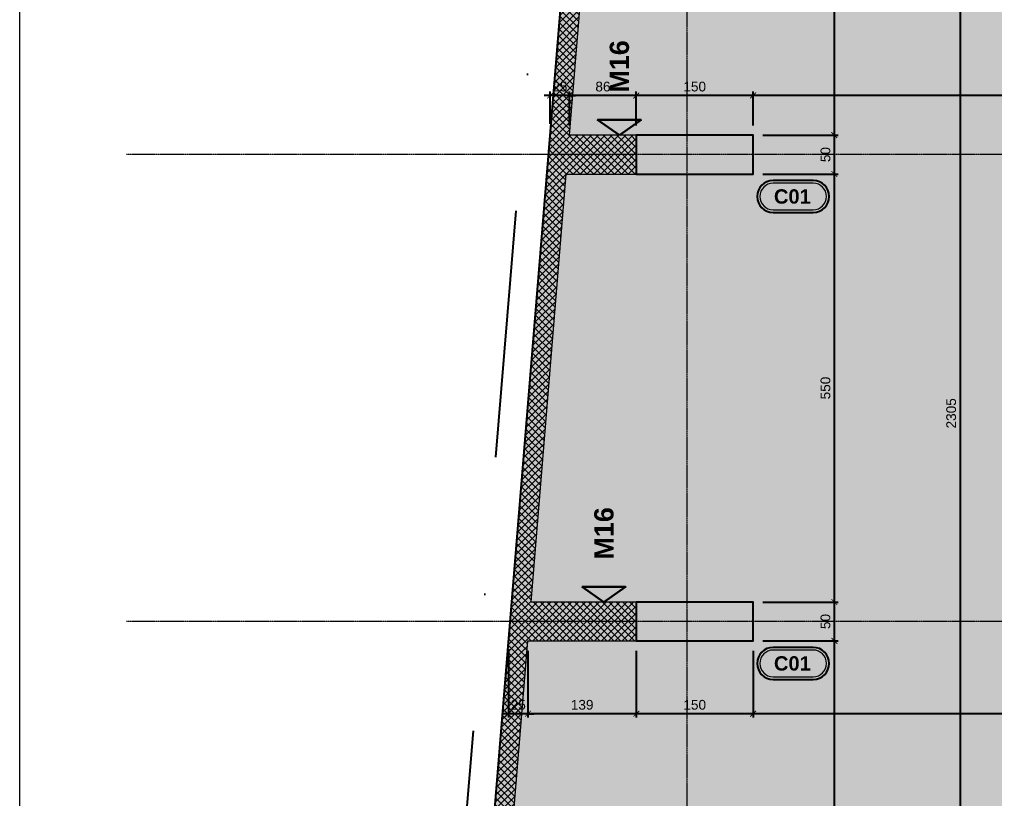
# Model space of a CAD drawing. Header units: inches. Extents: x 22 to 5410, y 6 to 6984.
# Drawn here: x 22 to 1274, y 3625 to 4626 of the extents above; entities that cross this region are included whole.
import ezdxf
from ezdxf.enums import TextEntityAlignment as Align

# ---------------------------------------------------------------- set-up
doc = ezdxf.new("R2010")
doc.units = ezdxf.units.IN
doc.header["$MEASUREMENT"] = 0
for name, pattern in [('AXES', [2, 1.25, -0.25, 0.25, -0.25]), ('CACHE', [0.375, 0.25, -0.125]), ('CONTINU', [0]), ('Dot & Dashed', [335.138881, 158.75, -88.194444, 0, -88.194437])]:
    doc.linetypes.add(name, pattern=pattern)
for name, color, linetype in [('AXES', 10, 'AXES'), ('BETON CACHE', 4, 'CACHE'), ('BETON COUPE', 3, 'CONTINU'), ('BETON TRAME', 254, 'Continuous'), ('BORD', 5, 'Continuous'), ('COTE 50ème', 1, 'Continuous'), ('ELEVATION', 150, 'Continuous'), ('PILIER', 7, 'Continuous')]:
    doc.layers.add(name, color=color, linetype=linetype)
doc.layers.add('BETON HACHURE', color=252, linetype='Continuous', lineweight=13)
doc.layers.add('FMULT', color=150, linetype='Continuous', plot=False)
doc.layers.add('FOND DE FOUILLE', color=7, linetype='Continuous', true_color=0xfff3e5)
doc.styles.add('BRMNAMES', font='swisseb.ttf', dxfattribs={"height": 20})
doc.styles.add('RS_TXT_50', font='arial.ttf', dxfattribs={"height": 12.5})
doc.dimstyles.new('RS_50CM_LINEAIRE', dxfattribs={"dimscale": 5, "dimtxt": 12.5, "dimasz": 1.5, "dimexe": 1, "dimexo": 2.5, "dimgap": 1, "dimtad": 1, "dimdec": 1, "dimrnd": 0.5, "dimdsep": 46, "dimtxsty": 'RS_TXT_50', "dimblk1": 'ARCHTICK', "dimblk2": 'ARCHTICK', "dimsah": 1, "dimcen": 2.5, "dimdle": 1, "dimclrt": 4, "dimadec": 0, "dimazin": 2, "dimtfac": 1, "dimtdec": 1, "dimtix": 1, "dimtmove": 2, "dimatfit": 3, "dimfxl": 1, "dimtolj": 1, "dimtzin": 0, "dimarcsym": 0})

# ---------------------------------------------------------------- blocks, each defined once
blk = doc.blocks.new('PILIER')
at = {"color": 252}
blk.add_lwpolyline([(1.563, 1.2), (-1.437, 1.2, 1), (-1.437, -1.2), (1.563, -1.2, 1), (1.563, 1.2, -1)], format="xyb", dxfattribs=at)
at = {"color": 10, "lineweight": 20}
blk.add_lwpolyline([(1.563, 1), (-1.437, 1, 1), (-1.437, -1), (1.563, -1, 1)], format="xyb", close=True, dxfattribs=at)
at = {"color": 7, "style": 'BRMNAMES'}
blk.add_attdef('PILIER_TEXTE', text='', height=1.076, dxfattribs=at).set_placement((0, 0), align=Align.MIDDLE_CENTER)
blk = doc.blocks.new('ELEVATION _2')
blk.add_hatch(color=0).paths.add_polyline_path([(1.218, -0.851), (0, 0), (-1.218, -0.851)])
at = {"color": 0, "lineweight": 30}
blk.add_lwpolyline([(0, 0), (1.218, -0.851), (-1.218, -0.851), (0, 0)], dxfattribs=at)
at = {"color": 0, "style": 'BRMNAMES'}
blk.add_attdef('ELEVATION_TEXTE', text='', height=1.076, rotation=90, dxfattribs=at).set_placement((0, -1.251), align=Align.MIDDLE_RIGHT)
blk = doc.blocks.new('_ArchTick')
at = {"color": 0, "linetype": 'ByBlock', "const_width": 0.15}
blk.add_lwpolyline([(-0.5, -0.5), (0.5, 0.5)], dxfattribs=at)
blk = doc.blocks.new('*D507')
at = {"layer": 'COTE 50ème', "color": 0, "lineweight": -2, "transparency": 16777216}
for p, q in [((964.2, 3815.1), (964.2, 3729.1)), ((1649.2, 3815.1), (1649.2, 3729.1)), ((1654.2, 3734.1), (959.2, 3734.1))]:
    blk.add_line(p, q, dxfattribs=at)
at = {"layer": 'Defpoints', "color": 0, "transparency": 16777216}
for p in [(964.2, 3827.6), (1649.2, 3827.6), (964.2, 3734.1)]:
    blk.add_point(p, dxfattribs=at)
at = {"layer": 'COTE 50ème', "color": 0, "lineweight": -2, "transparency": 16777216, "xscale": 7.5, "yscale": 7.5, "zscale": 7.5, "rotation": 180}
blk.add_blockref('_ArchTick', (964.2, 3734.1), dxfattribs=at)
at = {"layer": 'COTE 50ème', "color": 0, "lineweight": -2, "transparency": 16777216, "xscale": 7.5, "yscale": 7.5, "zscale": 7.5}
blk.add_blockref('_ArchTick', (1649.2, 3734.1), dxfattribs=at)
at = {"layer": 'COTE 50ème', "color": 4, "transparency": 16777216, "insert": (1306.7, 3745.5), "char_height": 12.5, "attachment_point": 5, "style": 'RS_TXT_50'}
blk.add_mtext('\\A1;685', dxfattribs=at)
blk = doc.blocks.new('*D508')
at = {"layer": 'COTE 50ème', "color": 0, "lineweight": -2, "transparency": 16777216}
for p, q in [((814.2, 3815.1), (814.2, 3729.1)), ((964.2, 3815.1), (964.2, 3729.1)), ((969.2, 3734.1), (809.2, 3734.1))]:
    blk.add_line(p, q, dxfattribs=at)
at = {"layer": 'Defpoints', "color": 0, "transparency": 16777216}
for p in [(814.2, 3827.6), (964.2, 3827.6), (814.2, 3734.1)]:
    blk.add_point(p, dxfattribs=at)
at = {"layer": 'COTE 50ème', "color": 0, "lineweight": -2, "transparency": 16777216, "xscale": 7.5, "yscale": 7.5, "zscale": 7.5, "rotation": 180}
blk.add_blockref('_ArchTick', (814.2, 3734.1), dxfattribs=at)
at = {"layer": 'COTE 50ème', "color": 0, "lineweight": -2, "transparency": 16777216, "xscale": 7.5, "yscale": 7.5, "zscale": 7.5}
blk.add_blockref('_ArchTick', (964.2, 3734.1), dxfattribs=at)
at = {"layer": 'COTE 50ème', "color": 4, "transparency": 16777216, "insert": (889.2, 3745.5), "char_height": 12.5, "attachment_point": 5, "style": 'RS_TXT_50'}
blk.add_mtext('\\A1;150', dxfattribs=at)
blk = doc.blocks.new('*D509')
at = {"layer": 'COTE 50ème', "color": 0, "lineweight": -2, "transparency": 16777216}
for p, q in [((675, 3815.1), (675, 3729.1)), ((814.2, 3815.1), (814.2, 3729.1)), ((819.2, 3734.1), (670, 3734.1))]:
    blk.add_line(p, q, dxfattribs=at)
at = {"layer": 'Defpoints', "color": 0, "transparency": 16777216}
for p in [(675, 3827.6), (814.2, 3827.6), (675, 3734.1)]:
    blk.add_point(p, dxfattribs=at)
at = {"layer": 'COTE 50ème', "color": 0, "lineweight": -2, "transparency": 16777216, "xscale": 7.5, "yscale": 7.5, "zscale": 7.5, "rotation": 180}
blk.add_blockref('_ArchTick', (675, 3734.1), dxfattribs=at)
at = {"layer": 'COTE 50ème', "color": 0, "lineweight": -2, "transparency": 16777216, "xscale": 7.5, "yscale": 7.5, "zscale": 7.5}
blk.add_blockref('_ArchTick', (814.2, 3734.1), dxfattribs=at)
at = {"layer": 'COTE 50ème', "color": 4, "transparency": 16777216, "insert": (744.6, 3745.5), "char_height": 12.5, "attachment_point": 5, "style": 'RS_TXT_50'}
blk.add_mtext('\\A1;139', dxfattribs=at)
blk = doc.blocks.new('*D510')
at = {"layer": 'COTE 50ème', "color": 0, "lineweight": -2, "transparency": 16777216}
for p, q in [((650, 3817.2), (650, 3729.1)), ((675, 3815.1), (675, 3729.1)), ((650, 3734.1), (642.5, 3734.1)), ((675, 3734.1), (650, 3734.1)), ((675, 3734.1), (682.5, 3734.1))]:
    blk.add_line(p, q, dxfattribs=at)
at = {"layer": 'Defpoints', "color": 0, "transparency": 16777216}
for p in [(650, 3829.7), (675, 3827.6), (650, 3734.1)]:
    blk.add_point(p, dxfattribs=at)
at = {"layer": 'COTE 50ème', "color": 0, "lineweight": -2, "transparency": 16777216, "xscale": 7.5, "yscale": 7.5, "zscale": 7.5}
blk.add_blockref('_ArchTick', (650, 3734.1), dxfattribs=at)
at = {"layer": 'COTE 50ème', "color": 0, "lineweight": -2, "transparency": 16777216, "xscale": 7.5, "yscale": 7.5, "zscale": 7.5, "rotation": 180}
blk.add_blockref('_ArchTick', (675, 3734.1), dxfattribs=at)
at = {"layer": 'COTE 50ème', "color": 4, "transparency": 16777216, "insert": (662.5, 3745.5), "char_height": 12.5, "attachment_point": 5, "style": 'RS_TXT_50'}
blk.add_mtext('\\A1;25', dxfattribs=at)
blk = doc.blocks.new('*D524')
at = {"layer": 'COTE 50ème', "color": 0, "lineweight": -2, "transparency": 16777216}
for p, q in [((1654.2, 4528.5), (959.2, 4528.5)), ((964.2, 4490.1), (964.2, 4533.5)), ((1649.2, 4490.1), (1649.2, 4533.5))]:
    blk.add_line(p, q, dxfattribs=at)
at = {"layer": 'Defpoints', "color": 0, "transparency": 16777216}
for p in [(964.2, 4528.5), (964.2, 4477.6), (1649.2, 4477.6)]:
    blk.add_point(p, dxfattribs=at)
at = {"layer": 'COTE 50ème', "color": 0, "lineweight": -2, "transparency": 16777216, "xscale": 7.5, "yscale": 7.5, "zscale": 7.5, "rotation": 180}
blk.add_blockref('_ArchTick', (964.2, 4528.5), dxfattribs=at)
at = {"layer": 'COTE 50ème', "color": 0, "lineweight": -2, "transparency": 16777216, "xscale": 7.5, "yscale": 7.5, "zscale": 7.5}
blk.add_blockref('_ArchTick', (1649.2, 4528.5), dxfattribs=at)
at = {"layer": 'COTE 50ème', "color": 4, "transparency": 16777216, "insert": (1306.7, 4539.9), "char_height": 12.5, "attachment_point": 5, "style": 'RS_TXT_50'}
blk.add_mtext('\\A1;685', dxfattribs=at)
blk = doc.blocks.new('*D525')
at = {"layer": 'COTE 50ème', "color": 0, "lineweight": -2, "transparency": 16777216}
for p, q in [((969.2, 4528.5), (809.2, 4528.5)), ((814.2, 4490.1), (814.2, 4533.5)), ((964.2, 4490.1), (964.2, 4533.5))]:
    blk.add_line(p, q, dxfattribs=at)
at = {"layer": 'Defpoints', "color": 0, "transparency": 16777216}
for p in [(814.2, 4528.5), (814.2, 4477.6), (964.2, 4477.6)]:
    blk.add_point(p, dxfattribs=at)
at = {"layer": 'COTE 50ème', "color": 0, "lineweight": -2, "transparency": 16777216, "xscale": 7.5, "yscale": 7.5, "zscale": 7.5, "rotation": 180}
blk.add_blockref('_ArchTick', (814.2, 4528.5), dxfattribs=at)
at = {"layer": 'COTE 50ème', "color": 0, "lineweight": -2, "transparency": 16777216, "xscale": 7.5, "yscale": 7.5, "zscale": 7.5}
blk.add_blockref('_ArchTick', (964.2, 4528.5), dxfattribs=at)
at = {"layer": 'COTE 50ème', "color": 4, "transparency": 16777216, "insert": (889.2, 4539.9), "char_height": 12.5, "attachment_point": 5, "style": 'RS_TXT_50'}
blk.add_mtext('\\A1;150', dxfattribs=at)
blk = doc.blocks.new('*D526')
at = {"layer": 'COTE 50ème', "color": 0, "lineweight": -2, "transparency": 16777216}
for p, q in [((819.2, 4528.5), (723.4, 4528.5)), ((728.4, 4490.1), (728.4, 4533.5)), ((814.2, 4490.1), (814.2, 4533.5))]:
    blk.add_line(p, q, dxfattribs=at)
at = {"layer": 'Defpoints', "color": 0, "transparency": 16777216}
for p in [(728.4, 4528.5), (728.4, 4477.6), (814.2, 4477.6)]:
    blk.add_point(p, dxfattribs=at)
at = {"layer": 'COTE 50ème', "color": 0, "lineweight": -2, "transparency": 16777216, "xscale": 7.5, "yscale": 7.5, "zscale": 7.5, "rotation": 180}
blk.add_blockref('_ArchTick', (728.4, 4528.5), dxfattribs=at)
at = {"layer": 'COTE 50ème', "color": 0, "lineweight": -2, "transparency": 16777216, "xscale": 7.5, "yscale": 7.5, "zscale": 7.5}
blk.add_blockref('_ArchTick', (814.2, 4528.5), dxfattribs=at)
at = {"layer": 'COTE 50ème', "color": 4, "transparency": 16777216, "insert": (771.3, 4539.9), "char_height": 12.5, "attachment_point": 5, "style": 'RS_TXT_50'}
blk.add_mtext('\\A1;86', dxfattribs=at)
blk = doc.blocks.new('*D527')
at = {"layer": 'COTE 50ème', "color": 0, "lineweight": -2, "transparency": 16777216}
for p, q in [((703.5, 4528.5), (696, 4528.5)), ((703.5, 4492.2), (703.5, 4533.5)), ((728.4, 4528.5), (703.5, 4528.5)), ((728.4, 4490.1), (728.4, 4533.5)), ((728.4, 4528.5), (735.9, 4528.5))]:
    blk.add_line(p, q, dxfattribs=at)
at = {"layer": 'Defpoints', "color": 0, "transparency": 16777216}
for p in [(703.5, 4528.5), (703.5, 4479.7), (728.4, 4477.6)]:
    blk.add_point(p, dxfattribs=at)
at = {"layer": 'COTE 50ème', "color": 0, "lineweight": -2, "transparency": 16777216, "xscale": 7.5, "yscale": 7.5, "zscale": 7.5}
blk.add_blockref('_ArchTick', (703.5, 4528.5), dxfattribs=at)
at = {"layer": 'COTE 50ème', "color": 0, "lineweight": -2, "transparency": 16777216, "xscale": 7.5, "yscale": 7.5, "zscale": 7.5, "rotation": 180}
blk.add_blockref('_ArchTick', (728.4, 4528.5), dxfattribs=at)
at = {"layer": 'COTE 50ème', "color": 4, "transparency": 16777216, "insert": (715.9, 4539.9), "char_height": 12.5, "attachment_point": 5, "style": 'RS_TXT_50'}
blk.add_mtext('\\A1;25', dxfattribs=at)
blk = doc.blocks.new('*D792')
at = {"layer": 'COTE 50ème', "color": 0, "lineweight": -2, "transparency": 16777216}
for p, q in [((976.7, 3827.6), (1073.6, 3827.6)), ((1068.6, 3132.6), (1068.6, 3832.6)), ((976.7, 3137.6), (1073.6, 3137.6))]:
    blk.add_line(p, q, dxfattribs=at)
at = {"layer": 'Defpoints', "color": 0, "transparency": 16777216}
for p in [(964.2, 3827.6), (1068.6, 3827.6), (964.2, 3137.6)]:
    blk.add_point(p, dxfattribs=at)
at = {"layer": 'COTE 50ème', "color": 0, "lineweight": -2, "transparency": 16777216, "xscale": 7.5, "yscale": 7.5, "zscale": 7.5}
for p, rotation in [((1068.6, 3827.6), 90), ((1068.6, 3137.6), 270)]:
    blk.add_blockref('_ArchTick', p, dxfattribs=dict(at, rotation=rotation))
at = {"layer": 'COTE 50ème', "color": 4, "transparency": 16777216, "insert": (1057.2, 3482.6), "char_height": 12.5, "attachment_point": 5, "rotation": 90, "style": 'RS_TXT_50'}
blk.add_mtext('\\A1;690', dxfattribs=at)
blk = doc.blocks.new('*D793')
at = {"layer": 'COTE 50ème', "color": 0, "lineweight": -2, "transparency": 16777216}
for p, q in [((976.7, 3877.6), (1073.6, 3877.6)), ((1068.6, 3822.6), (1068.6, 3882.6)), ((976.7, 3827.6), (1073.6, 3827.6))]:
    blk.add_line(p, q, dxfattribs=at)
at = {"layer": 'Defpoints', "color": 0, "transparency": 16777216}
for p in [(964.2, 3877.6), (1068.6, 3877.6), (964.2, 3827.6)]:
    blk.add_point(p, dxfattribs=at)
at = {"layer": 'COTE 50ème', "color": 0, "lineweight": -2, "transparency": 16777216, "xscale": 7.5, "yscale": 7.5, "zscale": 7.5}
for p, rotation in [((1068.6, 3877.6), 90), ((1068.6, 3827.6), 270)]:
    blk.add_blockref('_ArchTick', p, dxfattribs=dict(at, rotation=rotation))
at = {"layer": 'COTE 50ème', "color": 4, "transparency": 16777216, "insert": (1057.2, 3852.6), "char_height": 12.5, "attachment_point": 5, "rotation": 90, "style": 'RS_TXT_50'}
blk.add_mtext('\\A1;50', dxfattribs=at)
blk = doc.blocks.new('*D794')
at = {"layer": 'COTE 50ème', "color": 0, "lineweight": -2, "transparency": 16777216}
for p, q in [((976.7, 4427.6), (1073.6, 4427.6)), ((1068.6, 3872.6), (1068.6, 4432.6)), ((976.7, 3877.6), (1073.6, 3877.6))]:
    blk.add_line(p, q, dxfattribs=at)
at = {"layer": 'Defpoints', "color": 0, "transparency": 16777216}
for p in [(964.2, 4427.6), (1068.6, 4427.6), (964.2, 3877.6)]:
    blk.add_point(p, dxfattribs=at)
at = {"layer": 'COTE 50ème', "color": 0, "lineweight": -2, "transparency": 16777216, "xscale": 7.5, "yscale": 7.5, "zscale": 7.5}
for p, rotation in [((1068.6, 4427.6), 90), ((1068.6, 3877.6), 270)]:
    blk.add_blockref('_ArchTick', p, dxfattribs=dict(at, rotation=rotation))
at = {"layer": 'COTE 50ème', "color": 4, "transparency": 16777216, "insert": (1057.2, 4152.6), "char_height": 12.5, "attachment_point": 5, "rotation": 90, "style": 'RS_TXT_50'}
blk.add_mtext('\\A1;550', dxfattribs=at)
blk = doc.blocks.new('*D795')
at = {"layer": 'COTE 50ème', "color": 0, "lineweight": -2, "transparency": 16777216}
for p, q in [((976.7, 4477.6), (1073.6, 4477.6)), ((1068.6, 4422.6), (1068.6, 4482.6)), ((976.7, 4427.6), (1073.6, 4427.6))]:
    blk.add_line(p, q, dxfattribs=at)
at = {"layer": 'Defpoints', "color": 0, "transparency": 16777216}
for p in [(964.2, 4477.6), (1068.6, 4477.6), (964.2, 4427.6)]:
    blk.add_point(p, dxfattribs=at)
at = {"layer": 'COTE 50ème', "color": 0, "lineweight": -2, "transparency": 16777216, "xscale": 7.5, "yscale": 7.5, "zscale": 7.5}
for p, rotation in [((1068.6, 4477.6), 90), ((1068.6, 4427.6), 270)]:
    blk.add_blockref('_ArchTick', p, dxfattribs=dict(at, rotation=rotation))
at = {"layer": 'COTE 50ème', "color": 4, "transparency": 16777216, "insert": (1057.2, 4452.6), "char_height": 12.5, "attachment_point": 5, "rotation": 90, "style": 'RS_TXT_50'}
blk.add_mtext('\\A1;50', dxfattribs=at)
blk = doc.blocks.new('*D796')
at = {"layer": 'COTE 50ème', "color": 0, "lineweight": -2, "transparency": 16777216}
for p, q in [((976.7, 5102.6), (1073.6, 5102.6)), ((1068.6, 4472.6), (1068.6, 5107.6)), ((976.7, 4477.6), (1073.6, 4477.6))]:
    blk.add_line(p, q, dxfattribs=at)
at = {"layer": 'Defpoints', "color": 0, "transparency": 16777216}
for p in [(964.2, 5102.6), (1068.6, 5102.6), (964.2, 4477.6)]:
    blk.add_point(p, dxfattribs=at)
at = {"layer": 'COTE 50ème', "color": 0, "lineweight": -2, "transparency": 16777216, "xscale": 7.5, "yscale": 7.5, "zscale": 7.5}
for p, rotation in [((1068.6, 5102.6), 90), ((1068.6, 4477.6), 270)]:
    blk.add_blockref('_ArchTick', p, dxfattribs=dict(at, rotation=rotation))
at = {"layer": 'COTE 50ème', "color": 4, "transparency": 16777216, "insert": (1057.2, 4790.1), "char_height": 12.5, "attachment_point": 5, "rotation": 90, "style": 'RS_TXT_50'}
blk.add_mtext('\\A1;625', dxfattribs=at)
blk = doc.blocks.new('*D827')
at = {"layer": 'COTE 50ème', "color": 0, "lineweight": -2, "transparency": 16777216}
for p, q in [((1230.1, 5277.6), (1230.1, 2962.6)), ((1206.2, 5272.6), (1235.1, 5272.6)), ((1227.1, 2967.6), (1235.1, 2967.6))]:
    blk.add_line(p, q, dxfattribs=at)
at = {"layer": 'Defpoints', "color": 0, "transparency": 16777216}
for p in [(1193.7, 5272.6), (1214.6, 2967.6), (1230.1, 2967.6)]:
    blk.add_point(p, dxfattribs=at)
at = {"layer": 'COTE 50ème', "color": 0, "lineweight": -2, "transparency": 16777216, "xscale": 7.5, "yscale": 7.5, "zscale": 7.5}
for p, rotation in [((1230.1, 5272.6), 90), ((1230.1, 2967.6), 270)]:
    blk.add_blockref('_ArchTick', p, dxfattribs=dict(at, rotation=rotation))
at = {"layer": 'COTE 50ème', "color": 4, "transparency": 16777216, "insert": (1218.7, 4120.1), "char_height": 12.5, "attachment_point": 5, "rotation": 90, "style": 'RS_TXT_50'}
blk.add_mtext('\\A1;2305', dxfattribs=at)

msp = doc.modelspace()

# ---------------------------------------------------------------- hatches: boundary and pattern name
at = {"layer": 'BETON HACHURE', "transparency": 33554585}
h = msp.add_hatch(dxfattribs=at)
h.set_pattern_fill('ANSI37', color=256, scale=50, angle=270, style=0)
h.set_pattern_definition([(315, (-53197.0064, 74780.388), (4.4194174, 4.4194174), []), (45, (-53197.0064, 74780.388), (-4.4194174, 4.4194174), [])])
h.paths.add_polyline_path([(2299.21, 3277.78), (2324.21, 3277.78), (2324.21, 2952.78), (2299.21, 2952.78)], flags=0)
h.paths.add_polyline_path([(2299.21, 3277.78), (2324.21, 3277.78), (2324.21, 2952.78), (2299.21, 2952.78)], flags=0)
h.paths.add_polyline_path([(4479.2, 3137.63), (4479.21, 3087.63), (4559.21, 3087.63), (4559.2, 3137.63)], flags=0)
h.paths.add_polyline_path([(4099.2, 3137.63), (4099.2, 3087.63), (4179.2, 3087.63), (4179.2, 3137.63)], flags=0)
edge = h.paths.add_edge_path(flags=0)
edge.add_arc((4139.2, 4452.63), 40, 0, 360)
edge = h.paths.add_edge_path(flags=0)
edge.add_arc((4139.2, 5127.63), 40, 0, 360)
edge = h.paths.add_edge_path(flags=0)
edge.add_arc((4139.2, 3852.63), 40, 0, 360)
h.paths.add_polyline_path([(4984.21, 5597.77), (795.36, 5597.78), (406.07, 861.07), (4984.21, 411.49)])
edge = h.paths.add_edge_path(flags=0)
edge.add_arc((4139.2, 3852.63), 40, 0, 360)
h.paths.add_polyline_path([(2924.21, 5572.78), (2924.21, 5152.63), (2949.21, 5152.63), (2949.21, 5572.78), (4519.21, 5572.78), (4519.2, 5102.63), (4559.21, 5102.63), (4559.21, 5572.78), (4959.21, 5572.77), (4959.21, 3842.63), (4559.21, 3842.63), (4559.21, 4477.63), (4519.2, 4477.63), (4519.2, 3812.63), (4959.21, 3812.63), (4959.21, 3067.63), (4519.2, 3067.63), (4519.2, 1677.63), (4559.21, 1677.63), (4559.21, 3037.63), (4959.21, 3037.63), (4959.21, 439.06), (4186.71, 514.92), (4186.71, 1002.63), (4161.71, 1002.63), (4161.71, 517.38), (2856.71, 645.53), (2856.71, 1002.63), (2831.71, 1002.63), (2831.71, 647.99), (1644.21, 764.6), (1644.21, 1002.63), (1594.21, 1002.63), (1594.21, 769.51), (433, 883.55), (504.35, 1751.63), (814.21, 1751.63), (814.21, 1801.63), (508.46, 1801.63), (608.4, 3017.63), (814.21, 3017.63), (814.21, 3067.63), (612.5, 3067.63), (614.35, 3087.63), (814.21, 3087.63), (814.21, 3137.63), (618.26, 3137.63), (674.97, 3827.63), (814.21, 3827.63), (814.21, 3877.63), (679.07, 3877.63), (724.28, 4427.63), (814.21, 4427.63), (814.21, 4477.63), (728.39, 4477.63), (818.39, 5572.78), (1596.71, 5572.78), (1596.71, 5152.63), (1621.71, 5152.63), (1621.71, 5572.78)], flags=16)
h.paths.add_polyline_path([(4099.2, 3892.63), (4099.2, 3812.63), (4179.2, 3812.63), (4179.2, 3892.63)], flags=0)
at = {"layer": 'BETON TRAME', "transparency": 33554559}
h = msp.add_hatch(color=256, dxfattribs=at)
h.dxf.hatch_style = 1
h.paths.add_polyline_path([(1684.21, 3827.63), (1649.21, 3827.63), (1649.21, 4477.63), (1684.21, 4477.63), (1684.21, 4302.63), (2144.21, 4302.63), (2144.21, 4477.63), (2179.21, 4477.63), (2179.21, 3827.63), (2144.21, 3827.63), (2144.21, 4262.63), (1934.21, 4262.63), (1934.21, 3932.63), (1894.21, 3932.63), (1894.21, 4262.63), (1684.21, 4262.63)])
h.paths.add_polyline_path([(814.21, 5152.63), (814.21, 5102.63), (964.21, 5102.63), (964.21, 5152.63)])
h.paths.add_polyline_path([(1534.21, 5152.63), (1534.21, 5102.63), (1684.21, 5102.63), (1684.21, 5152.63)])
h.paths.add_polyline_path([(2144.21, 5152.63), (2144.21, 5102.63), (2294.21, 5102.63), (2294.21, 5152.63)])
h.paths.add_polyline_path([(2864.21, 5152.63), (2864.21, 5102.63), (3014.21, 5102.63), (3014.21, 5152.63)])
h.paths.add_polyline_path([(2864.21, 4477.63), (2864.21, 4427.63), (3014.21, 4427.63), (3014.21, 4477.63)])
h.paths.add_polyline_path([(814.21, 4477.63), (814.21, 4427.63), (964.21, 4427.63), (964.21, 4477.63)])
h.paths.add_polyline_path([(814.21, 3877.63), (814.21, 3827.63), (964.21, 3827.63), (964.21, 3877.63)])
h.paths.add_polyline_path([(2864.21, 3877.63), (2864.21, 3827.63), (3014.21, 3827.63), (3014.21, 3877.63)])
h.paths.add_polyline_path([(2864.21, 3137.63), (2864.21, 3087.63), (3014.21, 3087.63), (3014.21, 3137.63)])
h.paths.add_polyline_path([(964.21, 3087.63), (964.21, 3137.63), (814.21, 3137.63), (814.21, 3087.63)])
h.paths.add_polyline_path([(1629.21, 3137.63), (1629.21, 3087.63), (1754.21, 3087.63), (1754.21, 3137.63)])
h.paths.add_polyline_path([(2074.21, 3137.63), (2074.21, 3087.63), (2199.21, 3087.63), (2199.21, 3137.63)])
h.paths.add_polyline_path([(2049.21, 3087.63), (2074.21, 3087.63), (2074.21, 3592.63), (2049.21, 3592.63)])
h.paths.add_polyline_path([(1754.21, 3087.63), (1779.21, 3087.63), (1779.21, 3592.63), (1754.21, 3592.63)])
at = {"layer": 'FOND DE FOUILLE', "true_color": 0xfff4eb, "transparency": 33554508}
h = msp.add_hatch(color=7, dxfattribs=at)
h.dxf.hatch_style = 1
h.paths.add_polyline_path([(1859.21, 812.63), (4439.21, 812.63), (4439.21, 3257.63), (3204.21, 3257.63), (3204.21, 5342.63), (774.39, 5342.63), (573.45, 2897.63), (1859.21, 2897.63)])

# ---------------------------------------------------------------- linework, layer by layer
at = {"layer": 'AXES', "lineweight": 5, "ltscale": 1.3}
for p, q in [((879.21, 5842.63), (879.21, 2762.63)), ((5339.21, 4452.63), (159.21, 4452.63)), ((5339.21, 3852.63), (159.21, 3852.63))]:
    msp.add_line(p, q, dxfattribs=at)
at = {"layer": 'BETON CACHE', "color": 232, "linetype": 'Dot & Dashed', "ltscale": 2}
msp.add_lwpolyline([(5019.83, 277.54), (3706.6, 317.29), (359.34, 723.07), (760.44, 5603.74), (4409.72, 5717.26), (4999.12, 5710.69)], close=True, dxfattribs=at)
at = {"layer": 'BETON CACHE', "lineweight": 5, "ltscale": 2}
for points in [[(1859.21, 2547.63), (1859.21, 812.63), (4439.21, 812.63), (4439.21, 3257.63), (3204.21, 3257.63), (3204.21, 5342.63), (774.39, 5342.63), (573.45, 2897.63), (1459.21, 2897.63)], [(1929.21, 2547.63), (1929.21, 882.63), (4369.21, 882.63), (4369.21, 3187.63), (3134.21, 3187.63), (3134.21, 5272.63), (768.64, 5272.63), (579.2, 2967.63), (1459.21, 2967.63)]]:
    msp.add_lwpolyline(points, dxfattribs=at)
at = {"layer": 'BETON COUPE', "lineweight": 5}
msp.add_lwpolyline([(4984.21, 5597.77), (795.36, 5597.78), (406.07, 861.07), (4984.21, 411.49)], close=True, dxfattribs=at)
msp.add_lwpolyline([(433, 883.55), (504.35, 1751.63), (814.21, 1751.63), (814.21, 1801.63), (508.46, 1801.63), (608.4, 3017.63), (814.21, 3017.63), (814.21, 3067.63), (612.5, 3067.63), (614.15, 3087.65), (814.21, 3087.63), (814.21, 3137.63), (618.26, 3137.63), (674.97, 3827.63), (814.21, 3827.63), (814.21, 3877.63), (679.07, 3877.63), (724.28, 4427.63), (814.21, 4427.63), (814.21, 4477.63), (728.39, 4477.63), (818.39, 5572.78)], dxfattribs=at)
at = {"layer": 'BETON COUPE'}
for points in [[(814.21, 4477.63), (814.21, 4427.63), (964.21, 4427.63), (964.21, 4477.63)], [(814.21, 3877.63), (814.21, 3827.63), (964.21, 3827.63), (964.21, 3877.63)]]:
    msp.add_lwpolyline(points, close=True, dxfattribs=at)
at = {"layer": 'BORD'}
msp.add_lwpolyline([(4984.21, 411.49), (4984.21, 5597.77), (795.36, 5597.78), (406.07, 861.07)], close=True, dxfattribs=at)
at = {"layer": 'FMULT', "lineweight": 5, "ltscale": 0.5}
msp.add_lwpolyline([(21.78, 5.53), (5317.54, 5.53), (5317.54, 6349.75), (21.78, 6349.75)], close=True, dxfattribs=at)

# ---------------------------------------------------------------- block references
at = {"layer": 'ELEVATION'}
ref = msp.add_blockref('ELEVATION _2', (792.38, 4477.63), dxfattribs=dict(at, xscale=-22.85999999999999, yscale=22.85999999999999, zscale=22.85999999999999, rotation=180))
ref.add_attrib('ELEVATION_TEXTE', 'M16', dxfattribs={"layer": '0', "color": 0, "height": 24.75, "rotation": 90, "style": 'BRMNAMES'}).set_placement((792.38, 4599.49), align=Align.MIDDLE_RIGHT)
ref = msp.add_blockref('ELEVATION _2', (772.54, 3877.63), dxfattribs=dict(at, xscale=-22.85999999999999, yscale=22.85999999999999, zscale=22.85999999999999, rotation=180))
ref.add_attrib('ELEVATION_TEXTE', 'M16', dxfattribs={"layer": '0', "color": 0, "height": 24.75, "rotation": 90, "style": 'BRMNAMES'}).set_placement((772.54, 3999.49), align=Align.MIDDLE_RIGHT)
at = {"layer": 'PILIER', "xscale": 17.145, "yscale": 17.145, "zscale": 17.145}
for p in [(1014.64, 4398.77), (1014.64, 3798.77)]:
    msp.add_blockref('PILIER', p, dxfattribs=at).add_auto_attribs({'PILIER_TEXTE': 'C01'})

# ---------------------------------------------------------------- dimensions: what is measured, and where the dimension line sits
at = {"layer": 'COTE 50ème', "color": 0}
dim = msp.add_linear_dim(base=(1230.1, 2967.63), p1=(1193.71, 5272.63), p2=(1214.65, 2967.63), angle=90, dimstyle='RS_50CM_LINEAIRE', dxfattribs=at)
dim.commit()
dim.dimension.update_dxf_attribs({"geometry": '*D827', "text_midpoint": (1218.72, 4120.13)})
at = {"layer": 'COTE 50ème'}
for base, p1, p2, picture, middle in [((1068.63, 5102.63), (964.21, 4477.63), (964.21, 5102.63), '*D796', (1057.25, 4790.13)), ((1068.63, 4477.63), (964.21, 4427.63), (964.21, 4477.63), '*D795', (1057.25, 4452.63)), ((1068.63, 4427.63), (964.21, 3877.63), (964.21, 4427.63), '*D794', (1057.25, 4152.63)), ((1068.63, 3877.63), (964.21, 3827.63), (964.21, 3877.63), '*D793', (1057.25, 3852.63)), ((1068.63, 3827.63), (964.21, 3137.63), (964.21, 3827.63), '*D792', (1057.25, 3482.63))]:
    dim = msp.add_linear_dim(base=base, p1=p1, p2=p2, angle=90, dimstyle='RS_50CM_LINEAIRE', dxfattribs=at)
    dim.commit()
    dim.dimension.update_dxf_attribs({"geometry": picture, "text_midpoint": middle})
for base, p1, p2, picture, middle in [((703.47, 4528.51), (728.39, 4477.63), (703.47, 4479.68), '*D527', (715.93, 4539.89)), ((728.39, 4528.51), (814.21, 4477.63), (728.39, 4477.63), '*D526', (771.3, 4539.89)), ((814.21, 4528.51), (964.21, 4477.63), (814.21, 4477.63), '*D525', (889.21, 4539.89)), ((964.21, 4528.51), (1649.21, 4477.63), (964.21, 4477.63), '*D524', (1306.71, 4539.89)), ((650.05, 3734.13), (674.97, 3827.63), (650.05, 3829.68), '*D510', (662.51, 3745.52)), ((674.97, 3734.13), (814.21, 3827.63), (674.97, 3827.63), '*D509', (744.59, 3745.52)), ((814.21, 3734.13), (964.21, 3827.63), (814.21, 3827.63), '*D508', (889.21, 3745.52)), ((964.21, 3734.13), (1649.21, 3827.63), (964.21, 3827.63), '*D507', (1306.71, 3745.52))]:
    dim = msp.add_linear_dim(base=base, p1=p1, p2=p2, dimstyle='RS_50CM_LINEAIRE', dxfattribs=at)
    dim.commit()
    dim.dimension.update_dxf_attribs({"geometry": picture, "text_midpoint": middle})

doc.saveas('drawing.dxf')
